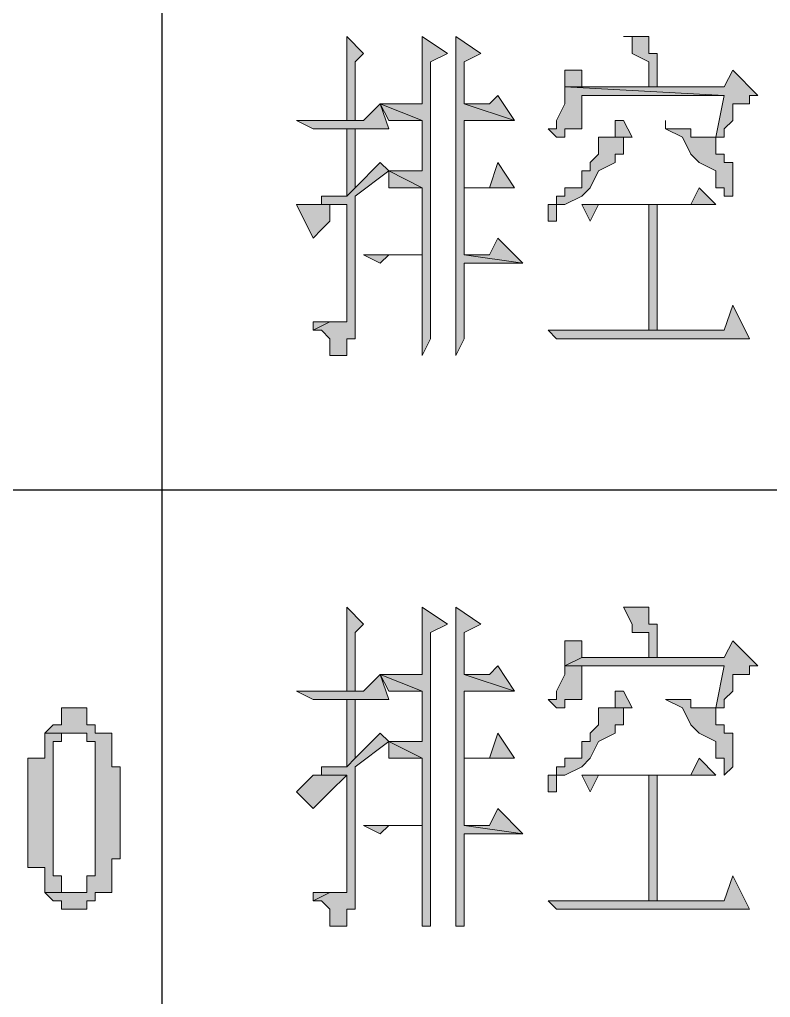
# Model space of a CAD drawing. Header units: millimetres. Extents: x 20 to 821, y 1 to 1134.
# Drawn here: x 616.5 to 632.61, y 347.81 to 368.79 of the extents above; entities that cross this region are included whole.
import ezdxf

# ---------------------------------------------------------------- set-up
doc = ezdxf.new("R2010")
doc.units = ezdxf.units.MM
doc.layers.add('1', color=7, linetype='Continuous')

msp = doc.modelspace()

# ---------------------------------------------------------------- hatches: boundary and pattern name
h = msp.add_hatch(color=0)
h.dxf.hatch_style = 2
h.paths.add_polyline_path([(623.52, 368.421732), (623.52, 366.621732), (623.7, 366.621732), (623.7, 367.881732), (623.88, 368.061732)])
h = msp.add_hatch(color=0)
h.dxf.hatch_style = 2
h.paths.add_polyline_path([(625.14, 368.421732), (625.14, 366.981732), (624.24, 366.981732), (625.14, 366.621732), (625.14, 365.541732), (624.42, 365.541732), (625.14, 365.181732), (625.14, 363.741732), (623.88, 363.741732), (625.14, 363.741732), (625.14, 363.561732), (625.14, 362.301732), (625.14, 362.121732), (625.14, 361.581732), (625.32, 361.941732), (625.32, 367.881732), (625.68, 368.061732)])
h = msp.add_hatch(color=0)
h.dxf.hatch_style = 2
h.paths.add_polyline_path([(625.86, 368.421732), (625.86, 361.581732), (626.04, 361.941732), (626.04, 363.561732), (627.3, 363.561732), (626.04, 363.741732), (626.04, 365.181732), (627.12, 365.181732), (626.04, 365.181732), (626.04, 366.621732), (627.12, 366.621732), (626.04, 366.981732), (626.04, 367.881732), (626.4, 368.061732)])
h = msp.add_hatch(color=0)
h.dxf.hatch_style = 2
h.paths.add_polyline_path([(629.64, 368.421732), (629.46, 368.421732), (629.64, 368.421732), (629.64, 368.061732), (630, 367.881732), (630, 367.341732), (630.18, 367.341732), (630.18, 368.061732), (630, 368.061732), (630, 368.421732)])
h = msp.add_hatch(color=0)
h.dxf.hatch_style = 2
h.paths.add_polyline_path([(628.2, 367.341732), (628.56, 367.341732), (628.56, 367.701732), (628.2, 367.701732)])
h = msp.add_hatch(color=0)
h.dxf.hatch_style = 2
h.paths.add_polyline_path([(631.8, 367.701732), (631.62, 367.341732), (628.2, 367.341732), (631.62, 367.161732), (631.44, 366.261732), (631.62, 366.261732), (631.62, 366.441732), (631.8, 366.621732), (631.8, 366.981732), (632.16, 366.981732), (632.16, 367.161732), (632.34, 367.161732)])
h = msp.add_hatch(color=0)
h.dxf.hatch_style = 2
h.paths.add_polyline_path([(628.2, 367.341732), (628.2, 366.981732), (628.02, 366.621732), (628.02, 366.441732), (627.84, 366.441732), (628.02, 366.261732), (628.2, 366.261732), (628.2, 366.441732), (628.56, 366.441732), (628.56, 366.621732), (628.56, 367.161732), (631.62, 367.161732)])
h = msp.add_hatch(color=0)
h.dxf.hatch_style = 2
h.paths.add_polyline_path([(626.76, 367.161732), (626.58, 366.981732), (626.04, 366.981732), (627.12, 366.621732)])
h = msp.add_hatch(color=0)
h.dxf.hatch_style = 2
h.paths.add_polyline_path([(624.24, 366.981732), (623.88, 366.621732), (622.44, 366.621732), (622.8, 366.441732), (624.42, 366.441732)])
h = msp.add_hatch(color=0)
h.dxf.hatch_style = 2
h.paths.add_polyline_path([(624.24, 366.981732), (624.42, 366.621732), (625.14, 366.621732)])
h = msp.add_hatch(color=0)
h.dxf.hatch_style = 2
h.paths.add_polyline_path([(629.46, 366.621732), (629.28, 366.621732), (629.28, 366.441732), (629.28, 366.261732), (629.64, 366.261732)])
h = msp.add_hatch(color=0)
h.dxf.hatch_style = 2
h.paths.add_polyline_path([(630.36, 366.621732), (630.36, 366.441732), (630.72, 366.261732), (630.9, 365.901732), (631.08, 365.721732), (631.44, 365.541732), (631.44, 365.181732), (631.62, 365.181732), (631.62, 365.001732), (631.8, 365.001732), (631.8, 365.541732), (631.8, 365.721732), (631.62, 365.721732), (631.62, 365.901732), (631.44, 365.901732), (631.44, 366.261732), (630.9, 366.261732), (630.9, 366.441732), (630.36, 366.441732)])
h = msp.add_hatch(color=0)
h.dxf.hatch_style = 2
h.paths.add_polyline_path([(623.7, 366.441732), (623.52, 366.441732), (623.52, 365.001732), (623.7, 365.181732)])
h = msp.add_hatch(color=0)
h.dxf.hatch_style = 2
h.paths.add_polyline_path([(629.28, 366.261732), (628.92, 366.261732), (628.92, 365.901732), (628.74, 365.721732), (628.74, 365.541732), (628.56, 365.541732), (628.56, 365.181732), (628.2, 365.181732), (628.2, 365.001732), (628.02, 365.001732), (628.02, 364.821732), (627.84, 364.821732), (627.84, 364.461732), (628.02, 364.461732), (628.02, 364.821732), (628.2, 364.821732), (628.56, 365.001732), (628.74, 365.181732), (628.92, 365.541732), (629.28, 365.721732), (629.28, 365.901732), (629.46, 365.901732), (629.46, 366.261732), (629.64, 366.261732)])
h = msp.add_hatch(color=0)
h.dxf.hatch_style = 2
h.paths.add_polyline_path([(624.24, 365.721732), (623.7, 365.181732), (623.52, 365.001732), (622.98, 365.001732), (622.98, 364.821732), (623.52, 364.821732), (623.52, 362.661732), (623.52, 362.301732), (623.16, 362.301732), (622.8, 362.121732), (622.98, 362.121732), (623.16, 361.941732), (623.16, 361.581732), (623.52, 361.581732), (623.52, 361.941732), (623.7, 361.941732), (623.7, 362.121732), (623.7, 365.001732), (624.42, 365.541732)])
h = msp.add_hatch(color=0)
h.dxf.hatch_style = 2
h.paths.add_polyline_path([(626.76, 365.721732), (626.58, 365.181732), (626.04, 365.181732), (627.12, 365.181732)])
h = msp.add_hatch(color=0)
h.dxf.hatch_style = 2
h.paths.add_polyline_path([(624.42, 365.541732), (624.42, 365.181732), (624.6, 365.181732), (625.14, 365.181732)])
h = msp.add_hatch(color=0)
h.dxf.hatch_style = 2
h.paths.add_polyline_path([(631.08, 365.181732), (630.9, 364.821732), (628.56, 364.821732), (628.74, 364.461732), (628.92, 364.821732), (631.44, 364.821732)])
h = msp.add_hatch(color=0)
h.dxf.hatch_style = 2
h.paths.add_polyline_path([(622.98, 364.821732), (622.44, 364.821732), (622.8, 364.101732), (622.98, 364.281732), (623.16, 364.461732), (623.16, 364.821732), (623.52, 364.821732)])
h = msp.add_hatch(color=0)
h.dxf.hatch_style = 2
h.paths.add_polyline_path([(630, 362.121732), (630.18, 362.121732), (630.18, 364.821732), (630, 364.821732)])
h = msp.add_hatch(color=0)
h.dxf.hatch_style = 2
h.paths.add_polyline_path([(626.76, 364.101732), (626.58, 363.741732), (626.04, 363.741732), (627.3, 363.561732)])
h = msp.add_hatch(color=0)
h.dxf.hatch_style = 2
h.paths.add_polyline_path([(623.88, 363.741732), (624.24, 363.561732), (624.42, 363.741732), (625.14, 363.741732)])
h = msp.add_hatch(color=0)
h.dxf.hatch_style = 2
h.paths.add_polyline_path([(631.8, 362.661732), (631.62, 362.121732), (627.84, 362.121732), (628.02, 361.941732), (632.16, 361.941732)])
h = msp.add_hatch(color=0)
h.dxf.hatch_style = 2
h.paths.add_polyline_path([(622.8, 362.301732), (622.8, 362.121732), (623.16, 362.301732)])
h = msp.add_hatch(color=0)
h.dxf.hatch_style = 2
h.paths.add_polyline_path([(623.52, 356.181732), (623.52, 354.381732), (623.7, 354.381732), (623.7, 355.641732), (623.88, 355.821732)])
h = msp.add_hatch(color=0)
h.dxf.hatch_style = 2
h.paths.add_polyline_path([(625.14, 356.181732), (625.14, 354.741732), (624.24, 354.741732), (625.14, 354.381732), (625.14, 353.301732), (624.42, 353.301732), (625.14, 352.941732), (625.14, 351.501732), (623.88, 351.501732), (625.14, 351.501732), (625.14, 351.321732), (625.14, 350.061732), (625.14, 349.881732), (625.14, 349.341732), (625.32, 349.341732), (625.32, 355.641732), (625.68, 355.821732)])
h = msp.add_hatch(color=0)
h.dxf.hatch_style = 2
h.paths.add_polyline_path([(625.86, 356.181732), (625.86, 349.341732), (626.04, 349.341732), (626.04, 351.321732), (627.3, 351.321732), (626.04, 351.501732), (626.04, 352.941732), (627.12, 352.941732), (626.04, 352.941732), (626.04, 354.381732), (627.12, 354.381732), (626.04, 354.741732), (626.04, 355.641732), (626.4, 355.821732)])
h = msp.add_hatch(color=0)
h.dxf.hatch_style = 2
h.paths.add_polyline_path([(629.64, 356.181732), (629.46, 356.181732), (629.64, 355.821732), (629.64, 355.641732), (630, 355.641732), (630, 355.101732), (630.18, 355.101732), (630.18, 355.821732), (630, 355.821732), (630, 356.181732)])
h = msp.add_hatch(color=0)
h.dxf.hatch_style = 2
h.paths.add_polyline_path([(628.56, 355.461732), (628.2, 355.461732), (628.2, 355.101732), (628.2, 354.921732), (628.56, 355.101732)])
h = msp.add_hatch(color=0)
h.dxf.hatch_style = 2
h.paths.add_polyline_path([(631.8, 355.461732), (631.62, 355.101732), (628.56, 355.101732), (628.2, 354.921732), (631.62, 354.921732), (631.44, 354.021732), (631.62, 354.021732), (631.62, 354.201732), (631.8, 354.381732), (631.8, 354.741732), (632.16, 354.741732), (632.16, 354.921732), (632.34, 354.921732)])
h = msp.add_hatch(color=0)
h.dxf.hatch_style = 2
h.paths.add_polyline_path([(626.76, 354.921732), (626.58, 354.741732), (626.04, 354.741732), (627.12, 354.381732)])
h = msp.add_hatch(color=0)
h.dxf.hatch_style = 2
h.paths.add_polyline_path([(628.2, 354.921732), (628.2, 354.741732), (628.02, 354.381732), (628.02, 354.201732), (627.84, 354.201732), (628.02, 354.021732), (628.2, 354.021732), (628.2, 354.201732), (628.56, 354.201732), (628.56, 354.381732), (628.56, 354.921732), (631.62, 354.921732)])
h = msp.add_hatch(color=0)
h.dxf.hatch_style = 2
h.paths.add_polyline_path([(624.24, 354.741732), (623.88, 354.381732), (622.44, 354.381732), (622.8, 354.201732), (624.42, 354.201732)])
h = msp.add_hatch(color=0)
h.dxf.hatch_style = 2
h.paths.add_polyline_path([(624.24, 354.741732), (624.42, 354.381732), (625.14, 354.381732)])
h = msp.add_hatch(color=0)
h.dxf.hatch_style = 2
h.paths.add_polyline_path([(629.46, 354.381732), (629.28, 354.381732), (629.28, 354.201732), (629.28, 354.021732), (629.64, 354.021732)])
h = msp.add_hatch(color=0)
h.dxf.hatch_style = 2
h.paths.add_polyline_path([(623.7, 354.201732), (623.52, 354.201732), (623.52, 352.761732), (623.7, 352.941732)])
h = msp.add_hatch(color=0)
h.dxf.hatch_style = 2
h.paths.add_polyline_path([(630.36, 354.201732), (630.72, 354.021732), (630.9, 353.661732), (631.08, 353.481732), (631.44, 353.301732), (631.44, 352.941732), (631.62, 352.941732), (631.62, 352.581732), (631.8, 352.761732), (631.8, 353.301732), (631.8, 353.481732), (631.62, 353.481732), (631.62, 353.661732), (631.44, 353.661732), (631.44, 354.021732), (630.9, 354.021732), (630.9, 354.201732)])
h = msp.add_hatch(color=0)
h.dxf.hatch_style = 2
h.paths.add_polyline_path([(617.76, 354.021732), (617.4, 354.021732), (617.4, 353.661732), (617.22, 353.661732), (617.04, 353.481732), (617.94, 353.481732), (617.94, 353.301732), (618.12, 353.301732), (618.12, 352.941732), (618.12, 352.581732), (618.12, 352.221732), (618.12, 350.421732), (617.94, 350.421732), (617.94, 350.061732), (617.76, 350.061732), (617.04, 350.061732), (617.22, 349.881732), (617.4, 349.881732), (617.4, 349.701732), (617.94, 349.701732), (617.94, 349.881732), (618.12, 349.881732), (618.12, 350.061732), (618.48, 350.061732), (618.48, 350.421732), (618.48, 350.781732), (618.66, 350.781732), (618.66, 352.761732), (618.48, 352.761732), (618.48, 353.481732), (618.12, 353.481732), (618.12, 353.661732), (617.94, 353.661732), (617.94, 354.021732)])
h = msp.add_hatch(color=0)
h.dxf.hatch_style = 2
h.paths.add_polyline_path([(629.28, 354.021732), (628.92, 354.021732), (628.92, 353.661732), (628.74, 353.481732), (628.74, 353.301732), (628.56, 353.301732), (628.56, 352.941732), (628.2, 352.941732), (628.2, 352.761732), (628.02, 352.761732), (628.02, 352.581732), (627.84, 352.581732), (627.84, 352.221732), (628.02, 352.221732), (628.02, 352.581732), (628.2, 352.581732), (628.56, 352.761732), (628.74, 352.941732), (628.92, 353.301732), (629.28, 353.481732), (629.28, 353.661732), (629.46, 353.661732), (629.46, 354.021732), (629.64, 354.021732)])
h = msp.add_hatch(color=0)
h.dxf.hatch_style = 2
h.paths.add_polyline_path([(617.04, 353.481732), (617.04, 352.941732), (616.68, 352.941732), (616.68, 350.601732), (617.04, 350.601732), (617.04, 350.421732), (617.04, 350.061732), (617.76, 350.061732), (617.4, 350.061732), (617.4, 350.421732), (617.22, 350.421732), (617.22, 350.601732), (617.22, 353.301732), (617.4, 353.301732), (617.4, 353.481732), (617.76, 353.481732)])
h = msp.add_hatch(color=0)
h.dxf.hatch_style = 2
h.paths.add_polyline_path([(624.24, 353.481732), (623.7, 352.941732), (623.52, 352.761732), (622.98, 352.761732), (622.98, 352.581732), (623.52, 352.581732), (623.52, 350.421732), (623.52, 350.061732), (623.16, 350.061732), (622.8, 349.881732), (622.98, 349.881732), (623.16, 349.701732), (623.16, 349.341732), (623.52, 349.341732), (623.52, 349.701732), (623.7, 349.701732), (623.7, 349.881732), (623.7, 352.761732), (624.42, 353.301732)])
h = msp.add_hatch(color=0)
h.dxf.hatch_style = 2
h.paths.add_polyline_path([(626.76, 353.481732), (626.58, 352.941732), (626.04, 352.941732), (627.12, 352.941732)])
h = msp.add_hatch(color=0)
h.dxf.hatch_style = 2
h.paths.add_polyline_path([(624.42, 353.301732), (624.42, 352.941732), (624.6, 352.941732), (625.14, 352.941732)])
h = msp.add_hatch(color=0)
h.dxf.hatch_style = 2
h.paths.add_polyline_path([(631.08, 352.941732), (630.9, 352.581732), (628.56, 352.581732), (628.74, 352.221732), (628.92, 352.581732), (631.44, 352.581732)])
h = msp.add_hatch(color=0)
h.dxf.hatch_style = 2
h.paths.add_polyline_path([(622.98, 352.581732), (622.8, 352.581732), (622.44, 352.221732), (622.8, 351.861732), (622.98, 352.041732), (623.16, 352.221732), (623.52, 352.581732)])
h = msp.add_hatch(color=0)
h.dxf.hatch_style = 2
h.paths.add_polyline_path([(630, 349.881732), (630.18, 349.881732), (630.18, 352.581732), (630, 352.581732)])
h = msp.add_hatch(color=0)
h.dxf.hatch_style = 2
h.paths.add_polyline_path([(626.76, 351.861732), (626.58, 351.501732), (626.04, 351.501732), (627.3, 351.321732)])
h = msp.add_hatch(color=0)
h.dxf.hatch_style = 2
h.paths.add_polyline_path([(623.88, 351.501732), (624.24, 351.321732), (624.42, 351.501732), (625.14, 351.501732)])
h = msp.add_hatch(color=0)
h.dxf.hatch_style = 2
h.paths.add_polyline_path([(631.8, 350.421732), (631.62, 349.881732), (627.84, 349.881732), (628.02, 349.701732), (632.16, 349.701732)])
h = msp.add_hatch(color=0)
h.dxf.hatch_style = 2
h.paths.add_polyline_path([(622.8, 350.061732), (622.8, 349.881732), (623.16, 350.061732)])

# ---------------------------------------------------------------- linework, layer by layer
at = {"layer": '1', "color": 0, "lineweight": 25}
for points in [[(619.56, 89.781732), (619.56, 419.721732)], [(557.64, 358.701732), (821.16, 358.701732)]]:
    msp.add_lwpolyline(points, dxfattribs=at)
at = {"layer": '1', "color": 0, "lineweight": 5}
for points in [[(623.52, 368.421732), (623.52, 366.621732), (623.7, 366.621732), (623.7, 367.881732), (623.88, 368.061732), (623.52, 368.421732)], [(625.14, 368.421732), (625.14, 366.981732), (624.24, 366.981732), (625.14, 366.621732), (625.14, 365.541732), (624.42, 365.541732), (625.14, 365.181732), (625.14, 363.741732), (623.88, 363.741732), (625.14, 363.741732), (625.14, 363.561732), (625.14, 362.301732), (625.14, 362.121732), (625.14, 361.581732), (625.32, 361.941732), (625.32, 367.881732), (625.68, 368.061732), (625.14, 368.421732)], [(625.86, 368.421732), (625.86, 361.581732), (626.04, 361.941732), (626.04, 363.561732), (627.3, 363.561732), (626.04, 363.741732), (626.04, 365.181732), (627.12, 365.181732), (626.04, 365.181732), (626.04, 366.621732), (627.12, 366.621732), (626.04, 366.981732), (626.04, 367.881732), (626.4, 368.061732), (625.86, 368.421732)], [(629.64, 368.421732), (629.46, 368.421732), (629.64, 368.421732), (629.64, 368.061732), (630, 367.881732), (630, 367.341732), (630.18, 367.341732), (630.18, 368.061732), (630, 368.061732), (630, 368.421732), (629.64, 368.421732)], [(628.2, 367.341732), (628.56, 367.341732), (628.56, 367.701732), (628.2, 367.701732), (628.2, 367.341732)], [(631.8, 367.701732), (631.62, 367.341732), (628.2, 367.341732), (631.62, 367.161732), (631.44, 366.261732), (631.62, 366.261732), (631.62, 366.441732), (631.8, 366.621732), (631.8, 366.981732), (632.16, 366.981732), (632.16, 367.161732), (632.34, 367.161732), (631.8, 367.701732)], [(628.2, 367.341732), (628.2, 366.981732), (628.02, 366.621732), (628.02, 366.441732), (627.84, 366.441732), (628.02, 366.261732), (628.2, 366.261732), (628.2, 366.441732), (628.56, 366.441732), (628.56, 366.621732), (628.56, 367.161732), (631.62, 367.161732), (628.2, 367.341732)], [(626.76, 367.161732), (626.58, 366.981732), (626.04, 366.981732), (627.12, 366.621732), (626.76, 367.161732)], [(624.24, 366.981732), (623.88, 366.621732), (622.44, 366.621732), (622.8, 366.441732), (624.42, 366.441732), (624.24, 366.981732)], [(624.24, 366.981732), (624.42, 366.621732), (625.14, 366.621732), (624.24, 366.981732)], [(629.46, 366.621732), (629.28, 366.621732), (629.28, 366.441732), (629.28, 366.261732), (629.64, 366.261732), (629.46, 366.621732)], [(630.36, 366.621732), (630.36, 366.441732), (630.72, 366.261732), (630.9, 365.901732), (631.08, 365.721732), (631.44, 365.541732), (631.44, 365.181732), (631.62, 365.181732), (631.62, 365.001732), (631.8, 365.001732), (631.8, 365.541732), (631.8, 365.721732), (631.62, 365.721732), (631.62, 365.901732), (631.44, 365.901732), (631.44, 366.261732), (630.9, 366.261732), (630.9, 366.441732), (630.36, 366.441732), (630.36, 366.621732)], [(623.7, 366.441732), (623.52, 366.441732), (623.52, 365.001732), (623.7, 365.181732), (623.7, 366.441732)], [(629.28, 366.261732), (628.92, 366.261732), (628.92, 365.901732), (628.74, 365.721732), (628.74, 365.541732), (628.56, 365.541732), (628.56, 365.181732), (628.2, 365.181732), (628.2, 365.001732), (628.02, 365.001732), (628.02, 364.821732), (627.84, 364.821732), (627.84, 364.461732), (628.02, 364.461732), (628.02, 364.821732), (628.2, 364.821732), (628.56, 365.001732), (628.74, 365.181732), (628.74, 365.181732), (628.92, 365.541732), (629.28, 365.721732), (629.28, 365.901732), (629.46, 365.901732), (629.46, 366.261732), (629.64, 366.261732), (629.28, 366.261732)], [(624.24, 365.721732), (623.7, 365.181732), (623.52, 365.001732), (622.98, 365.001732), (622.98, 364.821732), (623.52, 364.821732), (623.52, 362.661732), (623.52, 362.301732), (623.16, 362.301732), (622.8, 362.121732), (622.98, 362.121732), (623.16, 361.941732), (623.16, 361.581732), (623.52, 361.581732), (623.52, 361.941732), (623.7, 361.941732), (623.7, 362.121732), (623.7, 362.121732), (623.7, 365.001732), (624.42, 365.541732), (624.24, 365.721732)], [(626.76, 365.721732), (626.58, 365.181732), (626.04, 365.181732), (627.12, 365.181732), (626.76, 365.721732)], [(624.42, 365.541732), (624.42, 365.181732), (624.6, 365.181732), (625.14, 365.181732), (624.42, 365.541732)], [(631.08, 365.181732), (630.9, 364.821732), (628.56, 364.821732), (628.74, 364.461732), (628.92, 364.821732), (631.44, 364.821732), (631.08, 365.181732)], [(622.98, 364.821732), (622.44, 364.821732), (622.8, 364.101732), (622.98, 364.281732), (623.16, 364.461732), (623.16, 364.821732), (623.52, 364.821732), (622.98, 364.821732)], [(630, 362.121732), (630.18, 362.121732), (630.18, 364.821732), (630, 364.821732), (630, 362.121732)], [(626.76, 364.101732), (626.58, 363.741732), (626.04, 363.741732), (627.3, 363.561732), (626.76, 364.101732)], [(623.88, 363.741732), (624.24, 363.561732), (624.42, 363.741732), (625.14, 363.741732), (623.88, 363.741732)], [(631.8, 362.661732), (631.62, 362.121732), (627.84, 362.121732), (628.02, 361.941732), (632.16, 361.941732), (631.8, 362.661732)], [(622.8, 362.301732), (622.8, 362.121732), (623.16, 362.301732), (622.8, 362.301732)], [(623.52, 356.181732), (623.52, 354.381732), (623.7, 354.381732), (623.7, 355.641732), (623.88, 355.821732), (623.52, 356.181732)], [(625.14, 356.181732), (625.14, 354.741732), (624.24, 354.741732), (625.14, 354.381732), (625.14, 353.301732), (624.42, 353.301732), (625.14, 352.941732), (625.14, 351.501732), (623.88, 351.501732), (625.14, 351.501732), (625.14, 351.321732), (625.14, 350.061732), (625.14, 349.881732), (625.14, 349.341732), (625.32, 349.341732), (625.32, 355.641732), (625.68, 355.821732), (625.14, 356.181732)], [(625.86, 356.181732), (625.86, 349.341732), (626.04, 349.341732), (626.04, 351.321732), (627.3, 351.321732), (626.04, 351.501732), (626.04, 352.941732), (627.12, 352.941732), (626.04, 352.941732), (626.04, 354.381732), (627.12, 354.381732), (626.04, 354.741732), (626.04, 355.641732), (626.4, 355.821732), (625.86, 356.181732)], [(629.64, 356.181732), (629.46, 356.181732), (629.64, 355.821732), (629.64, 355.641732), (630, 355.641732), (630, 355.101732), (630.18, 355.101732), (630.18, 355.821732), (630, 355.821732), (630, 356.181732), (629.64, 356.181732)], [(628.56, 355.461732), (628.2, 355.461732), (628.2, 355.101732), (628.2, 354.921732), (628.56, 355.101732), (628.56, 355.461732)], [(631.8, 355.461732), (631.62, 355.101732), (628.56, 355.101732), (628.2, 354.921732), (631.62, 354.921732), (631.44, 354.021732), (631.62, 354.021732), (631.62, 354.201732), (631.8, 354.381732), (631.8, 354.741732), (632.16, 354.741732), (632.16, 354.921732), (632.34, 354.921732), (631.8, 355.461732)], [(626.76, 354.921732), (626.58, 354.741732), (626.04, 354.741732), (627.12, 354.381732), (626.76, 354.921732)], [(628.2, 354.921732), (628.2, 354.741732), (628.02, 354.381732), (628.02, 354.201732), (627.84, 354.201732), (628.02, 354.021732), (628.2, 354.021732), (628.2, 354.201732), (628.56, 354.201732), (628.56, 354.381732), (628.56, 354.921732), (631.62, 354.921732), (628.2, 354.921732)], [(624.24, 354.741732), (623.88, 354.381732), (622.44, 354.381732), (622.8, 354.201732), (624.42, 354.201732), (624.24, 354.741732)], [(624.24, 354.741732), (624.42, 354.381732), (625.14, 354.381732), (624.24, 354.741732)], [(629.46, 354.381732), (629.28, 354.381732), (629.28, 354.201732), (629.28, 354.021732), (629.64, 354.021732), (629.46, 354.381732)], [(623.7, 354.201732), (623.52, 354.201732), (623.52, 352.761732), (623.7, 352.941732), (623.7, 354.201732)], [(630.36, 354.201732), (630.72, 354.021732), (630.9, 353.661732), (631.08, 353.481732), (631.44, 353.301732), (631.44, 352.941732), (631.62, 352.941732), (631.62, 352.581732), (631.8, 352.761732), (631.8, 353.301732), (631.8, 353.481732), (631.62, 353.481732), (631.62, 353.661732), (631.44, 353.661732), (631.44, 354.021732), (630.9, 354.021732), (630.9, 354.201732), (630.36, 354.201732)], [(617.76, 354.021732), (617.4, 354.021732), (617.4, 353.661732), (617.22, 353.661732), (617.04, 353.481732), (617.94, 353.481732), (617.94, 353.301732), (618.12, 353.301732), (618.12, 352.941732), (618.12, 352.581732), (618.12, 352.221732), (618.12, 350.421732), (617.94, 350.421732), (617.94, 350.061732), (617.76, 350.061732), (617.04, 350.061732), (617.22, 349.881732), (617.4, 349.881732), (617.4, 349.701732), (617.94, 349.701732), (617.94, 349.881732), (618.12, 349.881732), (618.12, 350.061732), (618.48, 350.061732), (618.48, 350.421732), (618.48, 350.781732), (618.66, 350.781732), (618.66, 352.761732), (618.48, 352.761732), (618.48, 353.481732), (618.12, 353.481732), (618.12, 353.661732), (617.94, 353.661732), (617.94, 354.021732), (617.76, 354.021732)], [(629.28, 354.021732), (628.92, 354.021732), (628.92, 353.661732), (628.74, 353.481732), (628.74, 353.301732), (628.56, 353.301732), (628.56, 352.941732), (628.2, 352.941732), (628.2, 352.761732), (628.02, 352.761732), (628.02, 352.581732), (627.84, 352.581732), (627.84, 352.221732), (628.02, 352.221732), (628.02, 352.581732), (628.2, 352.581732), (628.56, 352.761732), (628.74, 352.941732), (628.74, 352.941732), (628.92, 353.301732), (629.28, 353.481732), (629.28, 353.661732), (629.46, 353.661732), (629.46, 354.021732), (629.64, 354.021732), (629.28, 354.021732)], [(617.04, 353.481732), (617.04, 352.941732), (616.68, 352.941732), (616.68, 350.601732), (617.04, 350.601732), (617.04, 350.421732), (617.04, 350.061732), (617.76, 350.061732), (617.4, 350.061732), (617.4, 350.421732), (617.22, 350.421732), (617.22, 350.601732), (617.22, 353.301732), (617.4, 353.301732), (617.4, 353.481732), (617.76, 353.481732), (617.04, 353.481732)], [(624.24, 353.481732), (623.7, 352.941732), (623.52, 352.761732), (622.98, 352.761732), (622.98, 352.581732), (623.52, 352.581732), (623.52, 350.421732), (623.52, 350.061732), (623.16, 350.061732), (622.8, 349.881732), (622.98, 349.881732), (623.16, 349.701732), (623.16, 349.341732), (623.52, 349.341732), (623.52, 349.701732), (623.7, 349.701732), (623.7, 349.881732), (623.7, 349.881732), (623.7, 352.761732), (624.42, 353.301732), (624.24, 353.481732)], [(626.76, 353.481732), (626.58, 352.941732), (626.04, 352.941732), (627.12, 352.941732), (626.76, 353.481732)], [(624.42, 353.301732), (624.42, 352.941732), (624.6, 352.941732), (625.14, 352.941732), (624.42, 353.301732)], [(631.08, 352.941732), (630.9, 352.581732), (628.56, 352.581732), (628.74, 352.221732), (628.92, 352.581732), (631.44, 352.581732), (631.08, 352.941732)], [(622.98, 352.581732), (622.8, 352.581732), (622.44, 352.221732), (622.8, 351.861732), (622.98, 352.041732), (623.16, 352.221732), (623.52, 352.581732), (622.98, 352.581732)], [(630, 349.881732), (630.18, 349.881732), (630.18, 352.581732), (630, 352.581732), (630, 349.881732)], [(626.76, 351.861732), (626.58, 351.501732), (626.04, 351.501732), (627.3, 351.321732), (626.76, 351.861732)], [(623.88, 351.501732), (624.24, 351.321732), (624.42, 351.501732), (625.14, 351.501732), (623.88, 351.501732)], [(631.8, 350.421732), (631.62, 349.881732), (627.84, 349.881732), (628.02, 349.701732), (632.16, 349.701732), (631.8, 350.421732)], [(622.8, 350.061732), (622.8, 349.881732), (623.16, 350.061732), (622.8, 350.061732)]]:
    msp.add_lwpolyline(points, dxfattribs=at)

doc.saveas('drawing.dxf')
